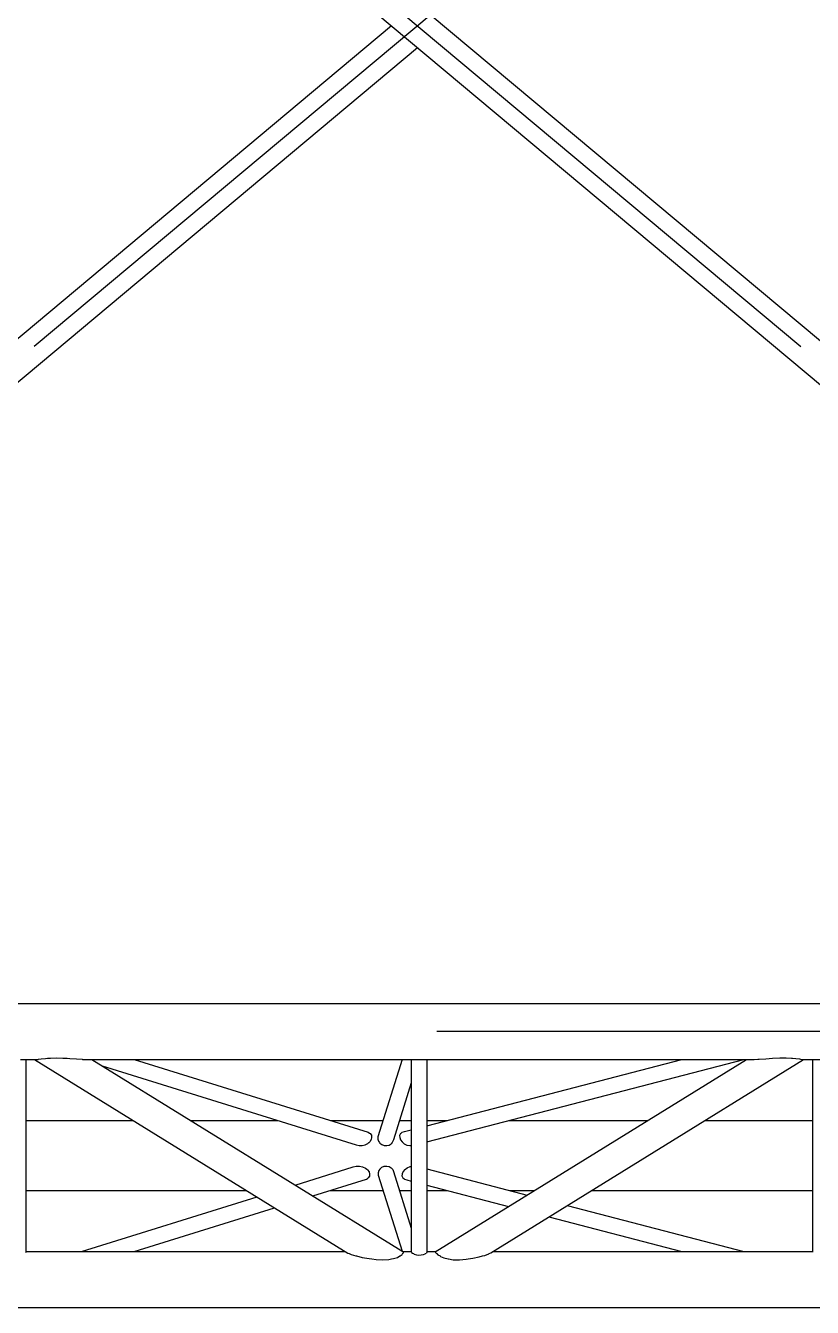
# Model space of a CAD drawing. Header units: millimetres. Extents: x 150209.93 to 150215.05, y 136675.65 to 136679.93.
# Drawn here: x 150213.732 to 150213.8461, y 136676.1326 to 136676.3187 of the extents above; entities that cross this region are included whole.
import ezdxf

# ---------------------------------------------------------------- set-up
doc = ezdxf.new("R2010")
doc.units = ezdxf.units.MM
doc.header["$LTSCALE"] = 0.25
doc.linetypes.add('CENTER', pattern=[50.8, 31.75, -6.35, 6.35, -6.35])
doc.linetypes.add('XKITLINE00', pattern=[0])

# ---------------------------------------------------------------- blocks, each defined once
blk = doc.blocks.new('çatıı')
at = {"color": 8, "linetype": 'CENTER'}
for p, q in [((25173.61, 4170.27), (23430, 2710.27)), ((23430, 4170.27), (25173.61, 2710.27)), ((24815.89, 2710.27), (23430, 2710.27))]:
    blk.add_line(p, q, dxfattribs=at)
at = {"color": 8, "linetype": 'XKITLINE00'}
for p, q in [((23506.2, 4122.36), (25161.51, 2736.29)), ((23506.2, 4090.58), (25130.68, 2730.33)), ((23506.2, 2789.97), (24282.83, 3440.27)), ((23506.2, 2758.19), (24301.8, 3424.39)), ((23551.87, 2730.57), (24815.89, 2730.57)), ((24013.74, 2689.97), (24025.65, 2689.97)), ((24017.67, 2689.97), (24017.67, 2550.02)), ((24024.02, 2689.97), (24251.29, 2549.39)), ((24024.25, 2689.97), (24024.52, 2689.91)), ((24024.52, 2689.91), (24024.9, 2689.95)), ((24024.9, 2689.95), (24026.62, 2690.01)), ((24026.62, 2690.01), (24026.84, 2690.02)), ((24026.84, 2690.02), (24028.78, 2690.37)), ((24028.78, 2690.37), (24031.81, 2690.67)), ((24031.81, 2690.67), (24033.37, 2690.74)), ((24033.37, 2690.74), (24035.45, 2690.96)), ((24035.45, 2690.96), (24039.74, 2691.08)), ((24039.74, 2691.08), (24044.6, 2690.96)), ((24044.6, 2690.96), (24047.62, 2690.74)), ((24047.62, 2690.74), (24049.65, 2690.67)), ((24049.65, 2690.67), (24054.42, 2690.37)), ((24054.42, 2690.37), (24058.42, 2690.02)), ((24058.42, 2690.02), (24058.77, 2690.01)), ((24058.77, 2690.01), (24061.94, 2689.95)), ((24060.54, 2689.97), (24302.82, 2689.97)), ((24061.94, 2689.95), (24063.15, 2689.91)), ((24062.3, 2689.93), (24062.5, 2689.97)), ((24063.15, 2689.91), (24063.49, 2689.97)), ((24065.56, 2689.97), (24291.05, 2550.48)), ((24096.31, 2689.97), (24266.05, 2637.17)), ((24290.67, 2689.97), (24273.1, 2633.8)), ((24297.26, 2689.97), (24297.26, 2550.21)), ((24298.43, 2689.97), (24298.85, 2689.91)), ((24298.85, 2689.91), (24299.49, 2689.93)), ((24298.94, 2689.97), (24299.27, 2689.92)), ((24299.49, 2689.93), (24301.06, 2689.96)), ((24301.06, 2689.96), (24302.82, 2689.98)), ((24302.82, 2689.98), (24304.58, 2689.97)), ((24304.58, 2689.97), (24545.99, 2689.97)), ((24304.58, 2689.97), (24306.19, 2689.95)), ((24306.19, 2689.95), (24307.48, 2689.91)), ((24307.21, 2689.92), (24307.42, 2689.97)), ((24307.48, 2689.91), (24307.62, 2689.91)), ((24307.62, 2689.91), (24307.88, 2689.97)), ((24308.66, 2641.84), (24493.5, 2689.97)), ((24308.66, 2630.12), (24538.49, 2689.97)), ((24308.66, 2689.97), (24308.66, 2549.96)), ((24314.7, 2550.37), (24540.39, 2689.97)), ((24354.93, 2549.59), (24581.87, 2689.97)), ((24543.16, 2689.96), (24543.5, 2689.91)), ((24543.5, 2689.91), (24545.98, 2689.97)), ((24544.03, 2689.97), (24544.35, 2689.93)), ((24545.98, 2689.97), (24548.79, 2690.02)), ((24548.79, 2690.02), (24549.78, 2690.12)), ((24549.78, 2690.12), (24554.5, 2690.48)), ((24554.5, 2690.48), (24559.44, 2690.74)), ((24559.44, 2690.74), (24564.55, 2691.02)), ((24564.55, 2691.02), (24569.19, 2691.07)), ((24569.19, 2691.07), (24573.12, 2690.86)), ((24573.12, 2690.86), (24573.95, 2690.74)), ((24573.95, 2690.74), (24576.39, 2690.58)), ((24576.39, 2690.58), (24578.88, 2690.26)), ((24578.88, 2690.26), (24579.72, 2690.02)), ((24579.72, 2690.02), (24580.59, 2689.99)), ((24580.59, 2689.99), (24581.65, 2689.92)), ((24580.85, 2689.97), (24593.96, 2689.97)), ((24581.66, 2689.91), (24581.79, 2689.97)), ((24588.25, 2689.97), (24588.25, 2550.18)), ((24073.06, 2685.33), (24257.33, 2628.01)), ((24297.26, 2673.06), (24284.3, 2631.61)), ((24017.67, 2645.67), (24095.64, 2645.67)), ((24137.17, 2645.67), (24200.53, 2645.67)), ((24238.7, 2645.67), (24276.81, 2645.67)), ((24288.7, 2645.67), (24297.26, 2645.67)), ((24308.66, 2645.67), (24323.39, 2645.67)), ((24368.38, 2645.67), (24468.77, 2645.67)), ((24510.26, 2645.67), (24588.25, 2645.67)), ((24266.05, 2637.17), (24267.03, 2636.51)), ((24267.03, 2636.51), (24267.44, 2636.25)), ((24267.44, 2636.25), (24268.33, 2634.96)), ((24268.46, 2633.23), (24268.19, 2631.81)), ((24268.33, 2634.96), (24268.53, 2633.44)), ((24268.53, 2633.44), (24268.46, 2633.23)), ((24273.09, 2633.23), (24273.06, 2632.18)), ((24273.1, 2633.8), (24273.09, 2633.23)), ((24289.49, 2636.09), (24288.83, 2634.75)), ((24288.83, 2634.75), (24288.89, 2633.22)), ((24288.89, 2633.22), (24289.41, 2631.58)), ((24289.49, 2636.09), (24290.04, 2636.51)), ((24290.04, 2636.51), (24290.7, 2637.06)), ((24290.7, 2637.06), (24292.44, 2637.61)), ((24292.44, 2637.61), (24297.26, 2638.87)), ((24257.33, 2628.01), (24259.43, 2627.45)), ((24259.43, 2627.45), (24261.67, 2627.42)), ((24261.67, 2627.42), (24263.84, 2627.92)), ((24263.84, 2627.92), (24265.72, 2628.9)), ((24265.72, 2628.9), (24266.48, 2629.64)), ((24266.48, 2629.64), (24267.2, 2630.25)), ((24268.19, 2631.81), (24267.2, 2630.25)), ((24273.06, 2632.18), (24273.58, 2630.59)), ((24273.58, 2630.59), (24274.27, 2629.64)), ((24274.27, 2629.64), (24274.58, 2629.19)), ((24274.58, 2629.19), (24275.99, 2628.11)), ((24275.99, 2628.11), (24277.66, 2627.49)), ((24277.66, 2627.49), (24279.44, 2627.4)), ((24279.44, 2627.4), (24281.15, 2627.83)), ((24281.15, 2627.83), (24282.62, 2628.76)), ((24283.34, 2629.64), (24282.62, 2628.76)), ((24283.71, 2630.07), (24283.34, 2629.64)), ((24284.3, 2631.61), (24283.71, 2630.07)), ((24289.41, 2631.58), (24290.59, 2630.05)), ((24290.59, 2630.05), (24291.14, 2629.64)), ((24291.14, 2629.64), (24292.18, 2628.74)), ((24292.18, 2628.74), (24294.14, 2627.82)), ((24294.14, 2627.82), (24296.35, 2627.39)), ((24296.35, 2627.39), (24297.26, 2627.43)), ((24213.02, 2598.76), (24255.22, 2611.89)), ((24255.22, 2611.89), (24257.39, 2612.47)), ((24257.39, 2612.47), (24259.73, 2612.53)), ((24259.73, 2612.53), (24262, 2612.07)), ((24262, 2612.07), (24263.99, 2611.13)), ((24263.99, 2611.13), (24264.95, 2610.28)), ((24264.95, 2610.28), (24265.56, 2609.81)), ((24265.56, 2609.81), (24266.65, 2608.29)), ((24266.94, 2605.17), (24266.09, 2603.89)), ((24266.65, 2608.29), (24267.03, 2606.73)), ((24267.05, 2606.66), (24266.94, 2605.17)), ((24267.03, 2606.73), (24267.05, 2606.66)), ((24273.68, 2609.22), (24273.22, 2607.64)), ((24273.22, 2607.64), (24273.27, 2606.72)), ((24273.27, 2606.72), (24273.3, 2606.05)), ((24273.3, 2606.05), (24290.59, 2550.77)), ((24274.41, 2610.27), (24273.68, 2609.22)), ((24274.65, 2610.63), (24274.41, 2610.27)), ((24274.65, 2610.63), (24276.02, 2611.74)), ((24276.02, 2611.74), (24277.67, 2612.4)), ((24277.67, 2612.4), (24279.44, 2612.55)), ((24279.44, 2612.55), (24281.17, 2612.17)), ((24281.17, 2612.17), (24282.67, 2611.3)), ((24282.67, 2611.3), (24283.59, 2610.27)), ((24283.59, 2610.27), (24283.8, 2610.03)), ((24283.8, 2610.03), (24284.44, 2608.54)), ((24284.44, 2608.54), (24297.26, 2567.54)), ((24290.71, 2606.72), (24290.53, 2605.45)), ((24290.53, 2605.45), (24291.1, 2604.11)), ((24291.36, 2608.59), (24290.69, 2606.97)), ((24290.69, 2606.97), (24290.71, 2606.72)), ((24292.7, 2610.08), (24291.36, 2608.59)), ((24292.7, 2610.08), (24292.99, 2610.27)), ((24292.99, 2610.27), (24294.42, 2611.34)), ((24294.42, 2611.34), (24296.53, 2612.19)), ((24296.53, 2612.19), (24297.26, 2612.3)), ((24308.66, 2610.44), (24381.25, 2591.54)), ((24225.79, 2590.86), (24264.69, 2602.96)), ((24264.69, 2602.96), (24265.51, 2603.52)), ((24265.51, 2603.52), (24266.09, 2603.89)), ((24291.1, 2604.11), (24291.84, 2603.51)), ((24291.84, 2603.51), (24292.28, 2603.1)), ((24292.28, 2603.1), (24294.01, 2602.51)), ((24294.01, 2602.51), (24297.26, 2601.67)), ((24308.66, 2598.7), (24367.89, 2583.27)), ((24017.67, 2594.87), (24177.76, 2594.87)), ((24058.15, 2550.57), (24185.38, 2590.16)), ((24238.69, 2594.87), (24276.79, 2594.87)), ((24288.71, 2594.87), (24297.26, 2594.87)), ((24308.66, 2594.87), (24323.35, 2594.87)), ((24368.43, 2594.87), (24386.65, 2594.87)), ((24428.13, 2594.87), (24588.25, 2594.87)), ((24096.3, 2550.57), (24198.15, 2582.26)), ((24410.45, 2583.93), (24538.54, 2550.57)), ((24397.09, 2575.67), (24493.46, 2550.57)), ((24017.67, 2550.02), (24017.4, 2549.47)), ((24017.67, 2550.57), (24249.37, 2550.57)), ((24251.29, 2549.39), (24252.26, 2549.04)), ((24252.26, 2549.04), (24253.63, 2548.46)), ((24290.91, 2549.04), (24290.7, 2548.44)), ((24290.91, 2550.57), (24297.26, 2550.57)), ((24290.91, 2549.04), (24291.4, 2549.38)), ((24291.05, 2550.48), (24291.41, 2550.14)), ((24291.41, 2550.14), (24291.4, 2549.38)), ((24297.26, 2550.21), (24297.33, 2550.13)), ((24297.33, 2550.13), (24297.5, 2549.75)), ((24297.5, 2549.75), (24298.26, 2549.23)), ((24298.26, 2549.23), (24298.85, 2549.02)), ((24307.62, 2549.02), (24308.33, 2549.41)), ((24308.66, 2549.96), (24308.33, 2549.41)), ((24308.66, 2550.57), (24315.03, 2550.57)), ((24314.7, 2550.37), (24314.92, 2550.12)), ((24314.92, 2550.12), (24314.81, 2549.88)), ((24314.81, 2549.88), (24315.48, 2549.12)), ((24315.48, 2549.12), (24315.74, 2549)), ((24353.87, 2549), (24354.93, 2549.59)), ((24356.52, 2550.57), (24588.25, 2550.57)), ((24588.25, 2550.18), (24588.31, 2550.12)), ((24253.63, 2548.46), (24257.1, 2547.44)), ((24257.1, 2547.44), (24257.49, 2547.36)), ((24257.49, 2547.36), (24261.7, 2546.29)), ((24261.7, 2546.29), (24266.65, 2545.4)), ((24266.65, 2545.4), (24268.76, 2545.17)), ((24268.76, 2545.17), (24271.82, 2544.74)), ((24271.82, 2544.74), (24276.73, 2544.49)), ((24276.73, 2544.49), (24280.99, 2544.73)), ((24280.99, 2544.73), (24283.02, 2545.17)), ((24283.02, 2545.17), (24284.51, 2545.39)), ((24284.51, 2545.39), (24287.36, 2546.27)), ((24287.36, 2546.27), (24289.09, 2547.36)), ((24289.09, 2547.36), (24289.27, 2547.43)), ((24289.27, 2547.43), (24290.7, 2548.44)), ((24298.85, 2549.02), (24299.49, 2548.67)), ((24299.49, 2548.67), (24301.06, 2548.2)), ((24301.06, 2548.2), (24302.82, 2547.98)), ((24302.82, 2547.98), (24304.58, 2548.03)), ((24304.58, 2548.03), (24306.19, 2548.35)), ((24306.19, 2548.35), (24307.48, 2548.9)), ((24307.48, 2548.9), (24307.62, 2549.02)), ((24315.74, 2549), (24316.59, 2548.07)), ((24316.59, 2548.07), (24318.14, 2547.31)), ((24318.14, 2547.31), (24318.44, 2547.01)), ((24318.44, 2547.01), (24320.79, 2545.91)), ((24320.79, 2545.91), (24324.03, 2545.12)), ((24324.03, 2545.12), (24324.18, 2545.1)), ((24324.18, 2545.1), (24327.74, 2544.54)), ((24327.74, 2544.54), (24332.16, 2544.44)), ((24332.16, 2544.44), (24337.08, 2544.85)), ((24337.08, 2544.85), (24338.56, 2545.1)), ((24338.56, 2545.1), (24341.98, 2545.58)), ((24341.98, 2545.58), (24346.59, 2546.57)), ((24346.59, 2546.57), (24349.05, 2547.31)), ((24349.05, 2547.31), (24350.55, 2547.69)), ((24350.55, 2547.69), (24353.44, 2548.75)), ((24353.44, 2548.75), (24353.87, 2549)), ((23551.85, 2509.97), (24815.89, 2509.97))]:
    blk.add_line(p, q, dxfattribs=at)

msp = doc.modelspace()

# ---------------------------------------------------------------- block references
at = {"xscale": 0.0002000170049888334, "yscale": 0.0002000170049888334, "zscale": 0.0002000170049888334}
msp.add_blockref('çatıı', (150208.92807, 136675.63059), dxfattribs=at)

doc.saveas('drawing.dxf')
